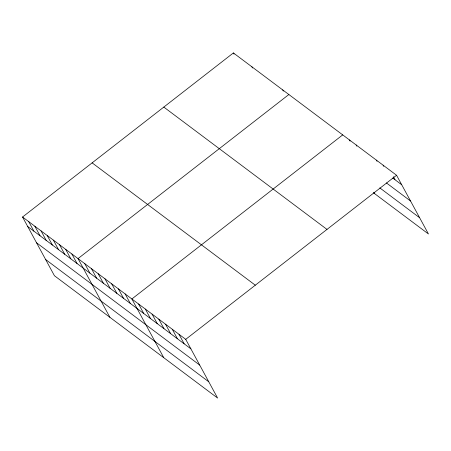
<?xml version="1.0" encoding="UTF-8"?>
<svg xmlns="http://www.w3.org/2000/svg" width="451" height="451" viewBox="0 0 451 451"><rect width="100%" height="100%" fill="white"/><g stroke="black" fill="none" stroke-linecap="round" stroke-linejoin="round"><path stroke-width="0.68" d="M22.55 217.016L185.727 339.338L217.613 398.064L54.436 275.736L22.55 217.016L233.387 52.936L396.564 175.264L428.45 233.984L373.479 192.78M288.865 94.53L78.029 258.603L109.914 317.329M342.715 134.894L131.878 298.974L163.764 357.694M185.727 339.338L396.564 175.264M392.753 178.044L401.728 184.775M386.428 182.931L410.545 201.011M379.804 187.892L419.633 217.743M163.809 107.084L326.992 229.407M92.128 162.867L255.305 285.195M27.714 226.526L190.891 348.848M36.531 242.762L199.708 365.09M45.619 259.5L208.796 381.822M393.385 176.753L394.997 179.729M383.102 165.173L383.75 166.357M376.371 160.128L377.019 161.311M356.177 144.985L356.826 146.175M349.446 139.94L350.094 141.129M373.969 192.459L374.601 193.62M282.704 89.907L283.346 91.096M251.878 66.799L252.526 67.988M233.387 52.936L234.03 54.126M178.996 334.292L184.16 343.803M172.265 329.247L177.429 338.757M165.534 324.201L170.698 333.712M158.803 319.156L163.967 328.666M152.072 314.11L157.236 323.621M145.34 309.065L150.504 318.575M138.609 304.019L143.773 313.53M125.147 293.928L130.311 303.438M118.416 288.882L123.58 298.393M111.685 283.837L116.848 293.342M104.953 278.791L110.117 288.296M98.222 273.74L103.386 283.251M91.491 268.695L96.655 278.205M84.76 263.649L89.924 273.159M71.867 253.986L77.031 263.491M65.699 249.364L70.863 258.874M59.538 244.741L64.702 254.251M53.37 240.118L58.534 249.629M47.208 235.501L52.372 245.011M41.041 230.878L46.205 240.389M34.879 226.255L40.043 235.766M28.712 221.638L33.876 231.143"/></g></svg>
